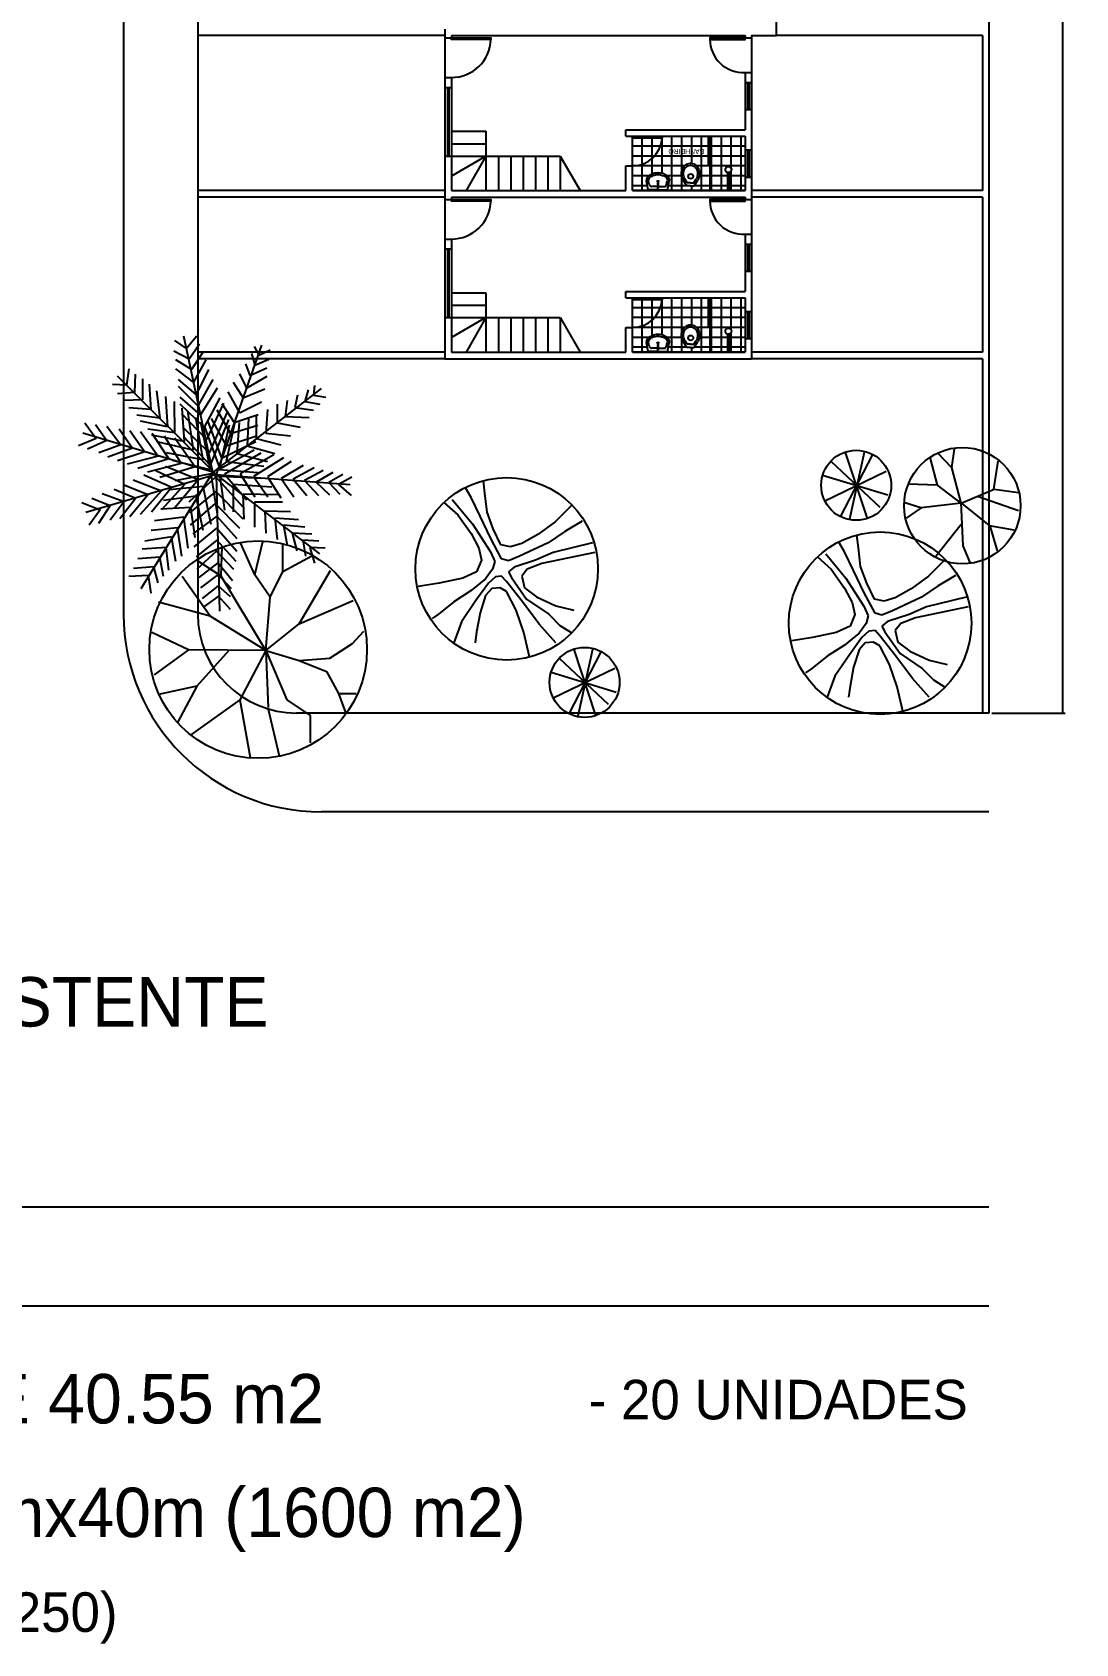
# Model space of a CAD drawing. Extents: x -74 to 202, y -59 to 73.
# Drawn here: x 62.46 to 83.56, y -58.51 to -25.9 of the extents above; entities that cross this region are included whole.
import ezdxf
from ezdxf.enums import TextEntityAlignment as Align

# ---------------------------------------------------------------- set-up
doc = ezdxf.new("R2010")
doc.units = 0
doc.layers.get('0').update_dxf_attribs({"linetype": 'CONTINUOUS'})
doc.layers.get('DEFPOINTS').update_dxf_attribs({"linetype": 'CONTINUOUS'})
for name, color, linetype in [('DIM', 244, 'CONTINUOUS'), ('EQUIPAMENTOS', 1, 'CONTINUOUS'), ('PAREDE', 7, 'CONTINUOUS'), ('PISO', 30, 'CONTINUOUS'), ('PORTA', 1, 'CONTINUOUS'), ('TEXTO', 1, 'CONTINUOUS'), ('VEGETAÇÃO', 72, 'CONTINUOUS'), ('VISTAL', 30, 'CONTINUOUS'), ('VISTAP', 244, 'CONTINUOUS')]:
    doc.layers.add(name, color=color, linetype=linetype)
doc.dimstyles.get("Standard").update_dxf_attribs({"dimscale": 0, "dimtxt": 0.1, "dimasz": 0.12, "dimexe": 0.05, "dimexo": 0.0625, "dimgap": 0.09, "dimtad": 0, "dimzin": 0, "dimtxsty": 'STANDARD', "dimblk1": 'NONE', "dimblk2": 'NONE', "dimsah": 1, "dimcen": 0.09, "dimclrd": 244, "dimclre": 244, "dimclrt": 244, "dimazin": 3, "dimtfac": 1, "dimtdec": 4, "dimtofl": 0, "dimtmove": 0, "dimatfit": 3, "dimtolj": 1, "dimtzin": 0})

# ---------------------------------------------------------------- blocks, each defined once
blk = doc.blocks.new('*D58')
at = {"color": 244, "linetype": 'BYBLOCK'}
for p, q in [((81.867, 0.321), (83.35, 0.321)), ((83.3, 0.321), (83.3, -18.889)), ((83.3, -39.679), (83.3, -20.469)), ((81.867, -39.679), (83.35, -39.679))]:
    blk.add_line(p, q, dxfattribs=at)
at = {"layer": 'DEFPOINTS', "color": 0, "linetype": 'BYBLOCK'}
for p in [(81.804, 0.321), (81.804, -39.679), (83.3, -39.679)]:
    blk.add_point(p, dxfattribs=at)
at = {"color": 244, "linetype": 'BYBLOCK', "insert": (83.3, -19.679), "char_height": 0.4, "attachment_point": 5, "rotation": 90}
blk.add_mtext('\\A1;40.00', dxfattribs=at)
blk = doc.blocks.new('_NONE')

msp = doc.modelspace()

# ---------------------------------------------------------------- linework, layer by layer
at = {"layer": 'DIM', "color": 244, "linetype": 'CONTINUOUS'}
for p, q in [((76.87418, -29.10889), (74.59418, -29.10889)), ((76.87418, -32.37889), (74.59418, -32.37889))]:
    msp.add_line(p, q, dxfattribs=at)
at = {"layer": 'EQUIPAMENTOS', "color": 244, "linetype": 'CONTINUOUS'}
for p, q in [((74.91173, -29.09418), (74.88363, -28.91553)), ((74.93497, -28.9845), (74.92315, -28.90932)), ((75.28679, -28.98618), (75.30116, -28.91158)), ((75.30673, -29.09418), (75.34044, -28.91914)), ((75.10923, -29.09418), (74.91173, -29.09418)), ((75.10397, -29.02673), (74.98436, -29.02673)), ((75.10923, -29.09418), (75.30673, -29.09418)), ((75.12491, -29.02673), (75.2377, -29.02673)), ((74.91173, -32.36418), (74.88363, -32.18553)), ((74.93497, -32.2545), (74.92315, -32.17932)), ((75.28679, -32.25618), (75.30116, -32.18158)), ((75.30673, -32.36418), (75.34044, -32.18914)), ((75.10923, -32.36418), (74.91173, -32.36418)), ((75.10397, -32.29673), (74.98436, -32.29673)), ((75.10923, -32.36418), (75.30673, -32.36418)), ((75.12491, -32.29673), (75.2377, -32.29673))]:
    msp.add_line(p, q, dxfattribs=at)
at = {"layer": 'EQUIPAMENTOS', "color": 244, "linetype": 'CONTINUOUS', "ltscale": 0.3}
for p, q in [((75.69562, -29.01409), (75.62293, -28.89374)), ((75.70275, -28.94852), (75.65717, -28.87306)), ((75.77162, -29.01409), (75.69562, -29.01409)), ((75.77333, -28.94852), (75.70275, -28.94852)), ((75.77162, -29.01409), (75.84762, -29.01409)), ((75.77333, -28.94852), (75.84049, -28.94852)), ((75.84049, -28.94852), (75.88608, -28.87306)), ((75.84762, -29.01409), (75.92032, -28.89374)), ((75.69562, -32.28409), (75.62293, -32.16374)), ((75.70275, -32.21852), (75.65717, -32.14306)), ((75.77333, -32.21852), (75.70275, -32.21852)), ((75.77333, -32.21852), (75.84049, -32.21852)), ((75.84049, -32.21852), (75.88608, -32.14306)), ((75.84762, -32.28409), (75.92032, -32.16374)), ((75.77162, -32.28409), (75.69562, -32.28409)), ((75.77162, -32.28409), (75.84762, -32.28409))]:
    msp.add_line(p, q, dxfattribs=at)
at = {"layer": 'EQUIPAMENTOS', "color": 244, "linetype": 'CONTINUOUS'}
for centre, start, end in [((74.98436, -28.97673), 188.938415, 270), ((75.2377, -28.97673), 270, 349.099726), ((74.98436, -32.24673), 188.938415, 270), ((75.2377, -32.24673), 270, 349.099726)]:
    msp.add_arc(centre, 0.05, start, end, dxfattribs=at)
at = {"layer": 'EQUIPAMENTOS', "color": 244, "linetype": 'CONTINUOUS', "ltscale": 0.3, "extrusion": (0, 0, -1)}
for centre in [(75.77162, -28.76909), (75.77162, -32.03909)]:
    msp.add_ellipse(centre, major_axis=(0, 0.215), ratio=0.84883721, start_param=-2.18928075, end_param=2.18928075, dxfattribs=at)
at = {"layer": 'EQUIPAMENTOS', "color": 244, "linetype": 'CONTINUOUS', "extrusion": (0, 0, -1)}
for centre in [(75.11235, -28.89919), (75.11235, -32.16919)]:
    msp.add_ellipse(centre, major_axis=(0.23, 0), ratio=0.67391304, start_param=3.03599201, end_param=6.41224252, dxfattribs=at)
at = {"layer": 'PAREDE', "color": 244, "linetype": 'CONTINUOUS'}
for p, q in [((77.50418, -25.56389), (77.50418, -25.96889)), ((70.80418, -25.96889), (70.80418, -26.01889)), ((70.80418, -26.01889), (70.93418, -26.01889)), ((70.93418, -25.96889), (76.87418, -25.96889)), ((70.93418, -25.96889), (76.87418, -25.96889)), ((70.93418, -25.96889), (70.93418, -26.01889)), ((71.30418, -25.96889), (76.87418, -25.96889)), ((76.87418, -25.96889), (76.87418, -26.01889)), ((76.87418, -26.01889), (77.00418, -26.01889)), ((77.00418, -25.96889), (77.00418, -26.01889)), ((77.00418, -25.96889), (77.50418, -25.96889)), ((76.87418, -26.71889), (76.87418, -26.91889)), ((76.87418, -26.71889), (77.00418, -26.71889)), ((77.00418, -26.71889), (77.00418, -26.91889)), ((70.80418, -26.81889), (70.80418, -27.01889)), ((70.80418, -26.81889), (70.93418, -26.81889)), ((70.80418, -27.01889), (70.93418, -27.01889)), ((70.93418, -26.81889), (70.93418, -27.01889)), ((76.87418, -26.91889), (77.00418, -26.91889)), ((76.87418, -27.46889), (77.00418, -27.46889)), ((77.00418, -27.46889), (77.00418, -28.28389)), ((74.46418, -27.87889), (76.87418, -27.87889)), ((74.46418, -28.00889), (74.46418, -27.87889)), ((74.46418, -28.00889), (76.87418, -28.00889)), ((76.87418, -28.00889), (76.87418, -28.28389)), ((76.87418, -28.28389), (77.00418, -28.28389)), ((70.80418, -28.40889), (70.80418, -29.23889)), ((70.93418, -28.40889), (70.93418, -29.10889)), ((74.46418, -29.10889), (74.46418, -28.60889)), ((74.46418, -28.60889), (74.59418, -28.60889)), ((74.59418, -29.10889), (74.59418, -28.60889)), ((76.87418, -28.83389), (76.87418, -29.10889)), ((76.87418, -28.83389), (77.00418, -28.83389)), ((77.00418, -28.83389), (77.00418, -29.23889)), ((70.80418, -29.10889), (70.80418, -29.28889)), ((70.80418, -29.28889), (70.93418, -29.28889)), ((70.93418, -29.10889), (74.46418, -29.10889)), ((70.93418, -29.23889), (76.87418, -29.23889)), ((70.93418, -29.23889), (76.87418, -29.23889)), ((70.93418, -29.23889), (70.93418, -29.28889)), ((74.59418, -29.10889), (76.87418, -29.10889)), ((76.87418, -29.23889), (76.87418, -29.28889)), ((76.87418, -29.28889), (77.00418, -29.28889)), ((77.00418, -29.10889), (77.00418, -29.28889)), ((76.87418, -29.98889), (76.87418, -30.18889)), ((76.87418, -29.98889), (77.00418, -29.98889)), ((77.00418, -29.98889), (77.00418, -30.18889)), ((70.80418, -30.08889), (70.80418, -30.28889)), ((70.80418, -30.08889), (70.93418, -30.08889)), ((70.80418, -30.28889), (70.93418, -30.28889)), ((70.93418, -30.08889), (70.93418, -30.28889)), ((76.87418, -30.18889), (77.00418, -30.18889)), ((76.87418, -30.73889), (77.00418, -30.73889)), ((77.00418, -30.73889), (77.00418, -31.55389)), ((74.46418, -31.14889), (76.87418, -31.14889)), ((74.46418, -31.27889), (74.46418, -31.14889)), ((74.46418, -31.27889), (76.87418, -31.27889)), ((76.87418, -31.27889), (76.87418, -31.55389)), ((76.87418, -31.55389), (77.00418, -31.55389)), ((70.80418, -31.67889), (70.80418, -32.50889)), ((70.93418, -31.67889), (70.93418, -32.37889)), ((74.46418, -32.37889), (74.46418, -31.87889)), ((74.46418, -31.87889), (74.59418, -31.87889)), ((74.59418, -32.37889), (74.59418, -31.87889)), ((76.87418, -32.10389), (76.87418, -32.37889)), ((76.87418, -32.10389), (77.00418, -32.10389)), ((77.00418, -32.10389), (77.00418, -32.50889)), ((70.80418, -32.50889), (77.00418, -32.50889)), ((70.93418, -32.37889), (74.46418, -32.37889)), ((74.59418, -32.37889), (76.87418, -32.37889))]:
    msp.add_line(p, q, dxfattribs=at)
at = {"layer": 'PISO', "color": 30, "linetype": 'CONTINUOUS'}
for p, q in [((74.59418, -28.60889), (74.59418, -28.00889)), ((74.79418, -28.01596), (74.79418, -28.00889)), ((74.99418, -28.01596), (74.99418, -28.00889)), ((75.19418, -28.75434), (75.19418, -28.00889)), ((75.39418, -29.10889), (75.39418, -28.00889)), ((75.59418, -29.10889), (75.59418, -28.00889)), ((75.79418, -28.55573), (75.79418, -28.00889)), ((75.99418, -29.10889), (75.99418, -28.00889)), ((76.19418, -29.10889), (76.19418, -28.00889)), ((76.39418, -29.10889), (76.39418, -28.00889)), ((76.59418, -28.65858), (76.59418, -28.00889)), ((76.79418, -29.10889), (76.79418, -28.00889)), ((76.12928, -28.20889), (74.59418, -28.20889)), ((74.79418, -29.10889), (74.79418, -28.04596)), ((74.99418, -28.76622), (74.99418, -28.04596)), ((76.87418, -28.20889), (76.15428, -28.20889)), ((76.12928, -28.40889), (74.59418, -28.40889)), ((75.6499, -28.60889), (74.59418, -28.60889)), ((76.16005, -28.60889), (75.89334, -28.60889)), ((76.87418, -28.40889), (76.15428, -28.40889)), ((76.87418, -28.60889), (76.18505, -28.60889)), ((74.92542, -28.80889), (74.59418, -28.80889)), ((74.89832, -29.00889), (74.59418, -29.00889)), ((75.59228, -28.80889), (75.29929, -28.80889)), ((75.69249, -29.00889), (75.32316, -29.00889)), ((75.79418, -29.10889), (75.79418, -29.01409)), ((76.16005, -29.00889), (75.85076, -29.00889)), ((76.16005, -28.80889), (75.95097, -28.80889)), ((76.52233, -28.80889), (76.18505, -28.80889)), ((76.52233, -29.00889), (76.18505, -29.00889)), ((76.87418, -28.80889), (76.55233, -28.80889)), ((76.87418, -29.00889), (76.55233, -29.00889)), ((76.59418, -29.10889), (76.59418, -28.70672)), ((74.59418, -31.87889), (74.59418, -31.27889)), ((74.79418, -31.28596), (74.79418, -31.27889)), ((74.99418, -31.28596), (74.99418, -31.27889)), ((75.19418, -32.02434), (75.19418, -31.27889)), ((75.39418, -32.37889), (75.39418, -31.27889)), ((75.59418, -32.37889), (75.59418, -31.27889)), ((75.79418, -31.82573), (75.79418, -31.27889)), ((75.99418, -32.37889), (75.99418, -31.27889)), ((76.19418, -32.37889), (76.19418, -31.27889)), ((76.39418, -32.37889), (76.39418, -31.27889)), ((76.59418, -31.92858), (76.59418, -31.27889)), ((76.79418, -32.37889), (76.79418, -31.27889)), ((76.12928, -31.47889), (74.59418, -31.47889)), ((74.79418, -32.37889), (74.79418, -31.31596)), ((74.99418, -32.03622), (74.99418, -31.31596)), ((76.87418, -31.47889), (76.15428, -31.47889)), ((76.12928, -31.67889), (74.59418, -31.67889)), ((75.6499, -31.87889), (74.59418, -31.87889)), ((76.16005, -31.87889), (75.89334, -31.87889)), ((76.87418, -31.67889), (76.15428, -31.67889)), ((76.87418, -31.87889), (76.18505, -31.87889)), ((74.92542, -32.07889), (74.59418, -32.07889)), ((74.89832, -32.27889), (74.59418, -32.27889)), ((75.59228, -32.07889), (75.29929, -32.07889)), ((75.69249, -32.27889), (75.32316, -32.27889)), ((76.16005, -32.27889), (75.85076, -32.27889)), ((76.16005, -32.07889), (75.95097, -32.07889)), ((76.52233, -32.07889), (76.18505, -32.07889)), ((76.52233, -32.27889), (76.18505, -32.27889)), ((76.87418, -32.07889), (76.55233, -32.07889)), ((76.87418, -32.27889), (76.55233, -32.27889)), ((76.59418, -32.37889), (76.59418, -31.97672)), ((75.79418, -32.37889), (75.79418, -32.28409))]:
    msp.add_line(p, q, dxfattribs=at)
at = {"layer": 'PISO', "color": 244, "linetype": 'CONTINUOUS'}
for p, q in [((73.13418, -28.40889), (73.53832, -29.10889)), ((73.13418, -31.67889), (73.53832, -32.37889))]:
    msp.add_line(p, q, dxfattribs=at)
at = {"layer": 'PORTA', "color": 244, "linetype": 'CONTINUOUS'}
for p, q in [((76.52233, -29.108), (76.52233, -28.74028)), ((76.55233, -29.108), (76.55233, -28.74028)), ((76.52233, -32.378), (76.52233, -32.01028)), ((76.55233, -32.378), (76.55233, -32.01028))]:
    msp.add_line(p, q, dxfattribs=at)
at = {"layer": 'PORTA', "color": 30, "linetype": 'CONTINUOUS'}
for points in [[(76.15428, -28.5937), (76.15428, -28.0217), (76.12928, -28.0217), (76.12928, -28.5937)], [(76.18505, -29.10073), (76.18505, -28.52873), (76.16005, -28.52873), (76.16005, -29.10073)], [(76.15428, -31.8637), (76.15428, -31.2917), (76.12928, -31.2917), (76.12928, -31.8637)], [(76.18505, -32.37073), (76.18505, -31.79873), (76.16005, -31.79873), (76.16005, -32.37073)]]:
    msp.add_lwpolyline(points, close=True, dxfattribs=at)
at = {"layer": 'PORTA', "color": 244, "linetype": 'CONTINUOUS'}
for points in [[(75.12491, -29.06006), (75.12491, -28.95679), (75.10397, -28.95679), (75.10397, -29.06006)], [(75.12491, -32.33006), (75.12491, -32.22679), (75.10397, -32.22679), (75.10397, -32.33006)]]:
    msp.add_lwpolyline(points, close=True, dxfattribs=at)
for centre, radius in [((76.53713, -28.68265), 0.06192), ((75.11444, -28.9228), 0.01491), ((75.77499, -28.81889), 0.05), ((76.53713, -31.95265), 0.06192), ((75.11444, -32.1928), 0.01491), ((75.77499, -32.08889), 0.05)]:
    msp.add_circle(centre, radius, dxfattribs=at)
for centre, radius, start, end in [((70.93418, -26.01831), 0.80058, 270, 357.810619), ((76.83531, -26.04889), 0.67113, 180, 273.320565), ((74.59418, -28.00719), 0.60171, 270, 356.304874), ((70.93418, -29.28831), 0.80058, 270, 357.810619), ((76.83531, -29.31889), 0.67113, 180, 273.320565), ((74.59418, -31.27719), 0.60171, 270, 356.304874)]:
    msp.add_arc(centre, radius, start, end, dxfattribs=at)
for points, knots in [([(75.65717, -28.87306), (75.64793, -28.85776), (75.64006, -28.8394), (75.63012, -28.79866), (75.62809, -28.77627), (75.63119, -28.73209), (75.63631, -28.71038), (75.65187, -28.67213), (75.66224, -28.65557), (75.68489, -28.62915), (75.70022, -28.61612), (75.73431, -28.59873), (75.75292, -28.59409), (75.79033, -28.59409), (75.80894, -28.59873), (75.84302, -28.61612), (75.85835, -28.62915), (75.881, -28.65557), (75.89138, -28.67213), (75.90693, -28.71038), (75.91205, -28.73209), (75.91515, -28.77627), (75.91313, -28.79866), (75.90318, -28.8394), (75.89532, -28.85776), (75.88608, -28.87306)], [-2.18928075, -2.18928075, -2.18928075, -2.18928075, -1.82440063, -1.82440063, -1.4595205, -1.4595205, -1.09464038, -1.09464038, -0.72976025, -0.72976025, -0.36488013, -0.36488013, 0, 0, 0.36488013, 0.36488013, 0.72976025, 0.72976025, 1.09464038, 1.09464038, 1.4595205, 1.4595205, 1.82440063, 1.82440063, 2.18928075, 2.18928075, 2.18928075, 2.18928075]), ([(74.92315, -28.90932), (74.92168, -28.89997), (74.92215, -28.8904), (74.92812, -28.87016), (74.93373, -28.85951), (74.95117, -28.83852), (74.96311, -28.82826), (74.99098, -28.81081), (75.00698, -28.80373), (75.04774, -28.78967), (75.08082, -28.78401), (75.14737, -28.78439), (75.1803, -28.79044), (75.22066, -28.80497), (75.23631, -28.81216), (75.26365, -28.82987), (75.27539, -28.84033), (75.29221, -28.86151), (75.29748, -28.87219), (75.30281, -28.89252), (75.30298, -28.90213), (75.30116, -28.91158)], [3.03599201, 3.03599201, 3.03599201, 3.03599201, 3.31734622, 3.31734622, 3.59870043, 3.59870043, 3.88005464, 3.88005464, 4.16140885, 4.16140885, 4.72411727, 4.72411727, 5.28682568, 5.28682568, 5.56817989, 5.56817989, 5.8495341, 5.8495341, 6.13088831, 6.13088831, 6.41224252, 6.41224252, 6.41224252, 6.41224252]), ([(75.65717, -32.14306), (75.64793, -32.12776), (75.64006, -32.1094), (75.63012, -32.06866), (75.62809, -32.04627), (75.63119, -32.00209), (75.63631, -31.98038), (75.65187, -31.94213), (75.66224, -31.92557), (75.68489, -31.89915), (75.70022, -31.88612), (75.73431, -31.86873), (75.75292, -31.86409), (75.79033, -31.86409), (75.80894, -31.86873), (75.84302, -31.88612), (75.85835, -31.89915), (75.881, -31.92557), (75.89138, -31.94213), (75.90693, -31.98038), (75.91205, -32.00209), (75.91515, -32.04627), (75.91313, -32.06866), (75.90318, -32.1094), (75.89532, -32.12776), (75.88608, -32.14306)], [-2.18928075, -2.18928075, -2.18928075, -2.18928075, -1.82440063, -1.82440063, -1.4595205, -1.4595205, -1.09464038, -1.09464038, -0.72976025, -0.72976025, -0.36488013, -0.36488013, 0, 0, 0.36488013, 0.36488013, 0.72976025, 0.72976025, 1.09464038, 1.09464038, 1.4595205, 1.4595205, 1.82440063, 1.82440063, 2.18928075, 2.18928075, 2.18928075, 2.18928075]), ([(74.92315, -32.17932), (74.92168, -32.16997), (74.92215, -32.1604), (74.92812, -32.14016), (74.93373, -32.12951), (74.95117, -32.10852), (74.96311, -32.09826), (74.99098, -32.08081), (75.00698, -32.07373), (75.04774, -32.05967), (75.08082, -32.05401), (75.14737, -32.05439), (75.1803, -32.06044), (75.22066, -32.07497), (75.23631, -32.08216), (75.26365, -32.09987), (75.27539, -32.11033), (75.29221, -32.13151), (75.29748, -32.14219), (75.30281, -32.16252), (75.30298, -32.17213), (75.30116, -32.18158)], [3.03599201, 3.03599201, 3.03599201, 3.03599201, 3.31734622, 3.31734622, 3.59870043, 3.59870043, 3.88005464, 3.88005464, 4.16140885, 4.16140885, 4.72411727, 4.72411727, 5.28682568, 5.28682568, 5.56817989, 5.56817989, 5.8495341, 5.8495341, 6.13088831, 6.13088831, 6.41224252, 6.41224252, 6.41224252, 6.41224252])]:
    msp.add_open_spline(points, degree=3, knots=knots, dxfattribs=at)
at = {"layer": 'VEGETAÇÃO', "color": 72, "linetype": 'CONTINUOUS'}
for p, q in [((65.57402, -32.30172), (65.34182, -32.14074)), ((66.10978, -34.8048), (65.52065, -32.05185)), ((65.78837, -32.05131), (65.57402, -32.30172)), ((65.84195, -32.21229), (65.62761, -32.51635)), ((66.1661, -34.90358), (67.10115, -32.23305)), ((66.94632, -32.26115), (67.03849, -32.43588)), ((65.62761, -32.51635), (65.32395, -32.35538)), ((65.68119, -32.73098), (65.35968, -32.53424)), ((65.9134, -32.37326), (65.68119, -32.73098)), ((65.96699, -32.53424), (65.71692, -32.98139)), ((66.89016, -32.40425), (66.95688, -32.63817)), ((66.95688, -32.63817), (67.24077, -32.51779)), ((67.03849, -32.43588), (67.2677, -32.32968)), ((66.17762, -34.8492), (64.18418, -32.86125)), ((64.40841, -32.71499), (64.36503, -33.04173)), ((64.54102, -32.82081), (64.52686, -33.19256)), ((64.68862, -32.9169), (64.6887, -33.34338)), ((65.71692, -32.98139), (65.35968, -32.7131)), ((65.7705, -33.23179), (65.41326, -32.92773)), ((66.02057, -32.73098), (65.7705, -33.23179)), ((66.10988, -32.92773), (65.80623, -33.46431)), ((66.64753, -32.81773), (66.79292, -33.1072)), ((66.76885, -32.61099), (66.86029, -32.85018)), ((66.79292, -33.1072), (67.20713, -32.85953)), ((66.86029, -32.85018), (67.2041, -32.69089)), ((64.36503, -33.04173), (64.08261, -33.0332)), ((64.52686, -33.19256), (64.18453, -33.22293)), ((64.82123, -33.02272), (64.85504, -33.53393)), ((64.97333, -33.15854), (65.03637, -33.71475)), ((65.80623, -33.46431), (65.41326, -33.07082)), ((66.19919, -33.10659), (65.85981, -33.64317)), ((66.0705, -34.84412), (68.30917, -33.1137)), ((66.41538, -33.18176), (66.64844, -33.60623)), ((66.52171, -32.98475), (66.72628, -33.29976)), ((66.72628, -33.29976), (67.16448, -33.12182)), ((67.82464, -33.24968), (67.77105, -33.50008)), ((68.03898, -33.14236), (67.96753, -33.37488)), ((68.16401, -33.05293), (68.14615, -33.24968)), ((68.14615, -33.24968), (68.39622, -33.28545)), ((64.6887, -33.34338), (64.3119, -33.35348)), ((64.85504, -33.53393), (64.40932, -33.50349)), ((65.15539, -33.2749), (65.19296, -33.8903)), ((65.3277, -33.37627), (65.33532, -34.01112)), ((65.85981, -33.64317), (65.44899, -33.28545)), ((65.93126, -33.89358), (65.44899, -33.42854)), ((65.4798, -33.51209), (65.53162, -34.18221)), ((65.59627, -33.56415), (65.71294, -34.36304)), ((66.25278, -33.30334), (65.93126, -33.89358)), ((66.3221, -33.41043), (65.98485, -34.14398)), ((66.1885, -33.54345), (66.47023, -34.02054)), ((66.28882, -33.41323), (66.5421, -33.80325)), ((66.64844, -33.60623), (67.09711, -33.37884)), ((67.21733, -33.53586), (67.1816, -34.01878)), ((67.41381, -33.42854), (67.41381, -33.80415)), ((67.61029, -33.35699), (67.57457, -33.67894)), ((67.77105, -33.50008), (68.14615, -33.55374)), ((67.96753, -33.37488), (68.27119, -33.42854)), ((63.51989, -33.80415), (63.7521, -34.1261)), ((63.73424, -33.83992), (63.96644, -34.16187)), ((63.96644, -33.87569), (64.25223, -34.2513)), ((65.03637, -33.71475), (64.57115, -33.65431)), ((65.19296, -33.8903), (64.64909, -33.77431)), ((65.98485, -34.14398), (65.48471, -33.62529)), ((66.03843, -34.41227), (65.50257, -33.89358)), ((65.75926, -33.69079), (65.90401, -34.55886)), ((65.86154, -33.7861), (66.05537, -34.75914)), ((65.93576, -33.86931), (66.25388, -34.73686)), ((66.0096, -33.78093), (66.28605, -34.52403)), ((66.38983, -33.60541), (66.03843, -34.41227)), ((66.42369, -33.74105), (66.0563, -34.66268)), ((66.07847, -33.71599), (66.37814, -34.27228)), ((66.44062, -33.85126), (66.23492, -34.75211)), ((66.55068, -33.81735), (66.37781, -34.59113)), ((66.47023, -34.02054), (67.02229, -33.85396)), ((66.5421, -33.80325), (67.02974, -33.63586)), ((66.64381, -33.8004), (66.59216, -34.43016)), ((66.83006, -33.71562), (66.8065, -34.26918)), ((66.98512, -33.66106), (66.98512, -34.1261)), ((67.41381, -33.80415), (67.87822, -33.89358)), ((67.57457, -33.67894), (68.05684, -33.69683)), ((63.7521, -34.1261), (63.39486, -34.26918)), ((66.10978, -34.8048), (63.47836, -34.01824)), ((63.96644, -34.16187), (63.57348, -34.34073)), ((64.21651, -33.92935), (64.48444, -34.32284)), ((64.43085, -33.96512), (64.73451, -34.39439)), ((64.6452, -33.98301), (65.00244, -34.48382)), ((65.33532, -34.01112), (64.79594, -33.93486)), ((65.53162, -34.18221), (64.87388, -34.05487)), ((64.8774, -34.01878), (65.21678, -34.53748)), ((65.71294, -34.36304), (65.01099, -34.20041)), ((65.12747, -34.07244), (65.46685, -34.62691)), ((65.34182, -34.10821), (65.75264, -34.69845)), ((66.0563, -34.66268), (65.52044, -34.09032)), ((66.28605, -34.52403), (66.97757, -34.18336)), ((66.37814, -34.27228), (66.99012, -34.06679)), ((66.98512, -34.1261), (67.48526, -34.2513)), ((67.1816, -34.01878), (67.68174, -34.07244)), ((64.25223, -34.2513), (63.80568, -34.41227)), ((64.48444, -34.32284), (63.9843, -34.5017)), ((64.73451, -34.39439), (64.18079, -34.57325)), ((65.00244, -34.48382), (64.37727, -34.64479)), ((65.21678, -34.53748), (64.59161, -34.73422)), ((65.90401, -34.55886), (65.17209, -34.41569)), ((66.25388, -34.73686), (66.94742, -34.35456)), ((67.08058, -34.41971), (66.34679, -34.84713)), ((66.59216, -34.43016), (67.21733, -34.59113)), ((67.34333, -34.45124), (66.65917, -34.83621)), ((66.8065, -34.26918), (67.36022, -34.43016)), ((67.53756, -34.51717), (66.93111, -34.89421)), ((79.45118, -34.45058), (78.80002, -35.70808)), ((79.34266, -35.7236), (78.90855, -34.404)), ((79.28064, -34.404), (78.98607, -35.75465)), ((80.76273, -35.06732), (80.62518, -34.52625)), ((81.04764, -34.71317), (80.78238, -34.42787)), ((81.05746, -34.71317), (81.10658, -34.33933)), ((66.17762, -34.8492), (63.54234, -35.62271)), ((66.10978, -34.8048), (64.6566, -37.16446)), ((64.71597, -34.86119), (65.2831, -35.11137)), ((65.46685, -34.62691), (64.78809, -34.80577)), ((64.95492, -34.76999), (65.54153, -35.05017)), ((65.75264, -34.69845), (65.03816, -34.91308)), ((65.15417, -34.68326), (65.82018, -34.95452)), ((66.05537, -34.75914), (65.29423, -34.57097)), ((66.07416, -34.84154), (65.34003, -34.97877)), ((66.20357, -35.65697), (66.07416, -34.84154)), ((66.10978, -34.8048), (68.26989, -36.45656)), ((66.17762, -34.8492), (68.88887, -35.05801)), ((66.17762, -34.8492), (66.24406, -37.61964)), ((66.23492, -34.75211), (67.02478, -34.80922)), ((66.34679, -34.84713), (66.79495, -35.36333)), ((66.37781, -34.59113), (67.14331, -34.68206)), ((66.65917, -34.83621), (66.96115, -35.30123)), ((67.6929, -34.59143), (67.21353, -34.90274)), ((67.93488, -34.66889), (67.4907, -34.93601)), ((68.15737, -34.71633), (67.73342, -34.949)), ((68.34017, -34.76824), (67.96115, -34.97172)), ((68.53794, -34.81042), (68.19863, -35.00944)), ((68.73571, -34.85259), (68.45633, -35.01271)), ((79.76126, -35.27339), (78.44343, -34.86974)), ((79.73025, -34.79212), (78.47444, -35.39758)), ((79.60622, -35.52178), (78.61398, -34.5903)), ((81.24413, -35.43132), (81.05746, -34.71317)), ((81.90236, -35.14602), (81.99079, -34.58528)), ((64.11299, -35.14614), (64.55201, -35.33022)), ((64.31224, -35.0594), (64.8007, -35.25403)), ((64.50174, -34.95766), (65.07411, -35.18311)), ((65.07411, -35.18311), (64.63747, -35.6586)), ((65.2831, -35.11137), (64.86594, -35.61686)), ((65.54153, -35.05017), (65.06969, -35.56985)), ((65.9134, -35.09194), (65.23464, -35.16349)), ((65.82018, -34.95452), (65.33787, -35.52366)), ((66.16776, -34.89941), (65.62681, -35.41434)), ((66.16932, -35.19698), (65.63903, -35.62666)), ((66.07416, -35.86104), (65.9134, -35.09194)), ((66.72041, -35.51281), (66.16776, -34.89941)), ((66.72302, -35.75444), (66.16932, -35.19698)), ((67.10098, -34.93638), (66.25278, -34.8952)), ((66.25278, -34.8952), (66.3475, -35.5722)), ((67.30417, -35.10593), (66.52071, -35.05617)), ((66.52071, -35.05617), (66.52071, -35.61064)), ((66.93111, -34.89421), (67.21885, -35.30449)), ((67.21353, -34.90274), (67.48629, -35.32276)), ((67.4907, -34.93601), (67.74922, -35.30129)), ((67.73342, -34.949), (68.01215, -35.27983)), ((67.96115, -34.97172), (68.24513, -35.27782)), ((68.19863, -35.00944), (68.46836, -35.26081)), ((68.45633, -35.01271), (68.67661, -35.25353)), ((68.91851, -34.9045), (68.6541, -35.05488)), ((68.6541, -35.05488), (68.90435, -35.27625)), ((71.33235, -35.3177), (71.21996, -35.12076)), ((71.61332, -35.2333), (71.58522, -34.98009)), ((80.76273, -35.06732), (80.16343, -35.04765)), ((81.25395, -35.44116), (80.76273, -35.06732)), ((81.24413, -35.43132), (81.91219, -35.14602)), ((81.91219, -35.14602), (82.40341, -35.21489)), ((63.46057, -35.42054), (63.83066, -35.56408)), ((63.65982, -35.3338), (64.02991, -35.47734)), ((64.02991, -35.47734), (63.79775, -35.84137)), ((63.87404, -35.23733), (64.3183, -35.39669)), ((64.3183, -35.39669), (64.03146, -35.7749)), ((64.55201, -35.33022), (64.22997, -35.75262)), ((64.8007, -35.25403), (64.43372, -35.70561)), ((65.66333, -35.52121), (65.05602, -35.55698)), ((65.7705, -35.28869), (65.10961, -35.37812)), ((66.15663, -35.43981), (65.65107, -35.87476)), ((65.75264, -36.12934), (65.66333, -35.52121)), ((65.9134, -35.98625), (65.7705, -35.28869)), ((66.65639, -35.947), (66.15663, -35.43981)), ((67.43116, -35.26701), (66.71719, -35.25292)), ((66.71719, -35.25292), (66.73505, -35.75373)), ((66.9494, -35.41389), (66.9494, -35.9147)), ((67.52098, -35.41389), (66.9494, -35.41389)), ((70.78446, -35.41618), (71.06543, -35.66939)), ((70.95304, -35.35991), (71.36044, -35.85226)), ((71.51498, -35.69752), (71.33235, -35.3177)), ((71.65546, -35.61312), (71.61332, -35.2333)), ((73.35532, -35.48651), (73.03221, -35.81006)), ((80.42869, -35.52969), (80.08484, -35.42148)), ((80.43852, -35.52969), (80.13396, -35.73629)), ((81.24413, -35.43132), (80.43852, -35.52969)), ((81.24117, -35.41857), (81.27685, -36.29393)), ((81.25901, -35.43643), (81.81206, -35.88304)), ((81.57816, -35.29359), (82.40341, -35.57888)), ((63.83066, -35.56408), (63.60898, -35.87865)), ((65.52044, -35.71796), (64.93099, -35.7895)), ((65.60975, -36.34397), (65.52044, -35.71796)), ((66.19339, -35.69319), (65.70354, -36.05395)), ((66.5995, -36.15456), (66.19339, -35.69319)), ((67.16374, -35.59275), (67.1816, -36.0399)), ((67.68174, -35.61064), (67.16374, -35.59275)), ((67.8425, -35.77161), (67.36022, -35.73584)), ((67.36022, -35.73584), (67.41381, -36.16511)), ((71.06543, -35.66939), (71.33235, -36.04921)), ((71.36044, -35.85226), (71.7257, -36.41496)), ((71.7257, -36.13361), (71.51498, -35.69752)), ((71.7819, -35.95074), (71.65546, -35.61312)), ((73.03221, -35.81006), (72.681, -36.06327)), ((73.5801, -35.79599), (73.22888, -36.007)), ((81.24413, -35.86418), (80.73325, -36.51346)), ((65.27037, -36.11145), (64.73451, -36.20088)), ((65.3954, -35.93259), (64.85954, -35.98625)), ((65.35968, -36.61226), (65.27037, -36.11145)), ((65.48471, -36.50494), (65.3954, -35.93259)), ((66.1807, -35.93602), (65.72532, -36.31706)), ((66.19274, -36.18412), (65.77255, -36.52098)), ((66.59655, -36.41239), (66.1807, -35.93602)), ((66.57937, -36.6155), (66.19274, -36.18412)), ((67.96753, -35.9147), (67.53884, -35.87893)), ((67.53884, -35.87893), (67.61029, -36.29031)), ((67.71746, -36.0399), (67.80677, -36.39763)), ((68.11043, -36.05779), (67.71746, -36.0399)), ((67.93181, -36.18299), (67.98539, -36.50494)), ((68.25332, -36.20088), (67.93181, -36.18299)), ((71.33235, -36.04921), (71.48688, -36.34462)), ((71.95048, -36.55563), (71.7257, -36.13361)), ((71.93643, -36.27428), (71.7819, -35.95074)), ((72.681, -36.06327), (72.35788, -36.24615)), ((73.22888, -36.007), (72.89172, -36.23208)), ((79.16582, -36.33316), (79.13772, -36.07995)), ((81.81206, -35.88304), (82.3116, -35.97237)), ((81.82377, -35.89369), (81.97114, -36.39541)), ((65.1632, -36.32608), (64.68092, -36.36185)), ((65.21678, -36.79112), (65.1632, -36.32608)), ((66.18529, -36.40223), (65.78459, -36.76908)), ((66.53295, -36.7736), (66.18529, -36.40223)), ((66.27957, -36.91099), (66.29536, -36.31005)), ((66.95867, -36.87937), (66.6744, -36.24679)), ((66.95867, -36.87937), (67.11866, -36.20504)), ((67.52723, -36.81611), (67.52723, -36.27842)), ((67.52723, -36.81611), (68.11157, -36.49982)), ((68.0747, -36.32608), (68.16401, -36.64803)), ((68.37836, -36.34397), (68.0747, -36.32608)), ((71.48688, -36.34462), (71.54307, -36.58377)), ((71.7257, -36.41496), (71.80999, -36.6119)), ((72.13311, -36.31649), (71.93643, -36.27428)), ((72.30169, -36.51343), (72.09096, -36.59783)), ((72.35788, -36.24615), (72.13311, -36.31649)), ((72.89172, -36.23208), (72.30169, -36.51343)), ((72.99006, -36.42902), (72.63885, -36.58377)), ((73.83297, -36.42902), (72.76529, -36.6541)), ((73.79082, -36.23208), (72.99006, -36.42902)), ((78.33696, -36.51604), (78.61793, -36.76925)), ((78.50554, -36.45977), (78.91295, -36.95213)), ((78.88485, -36.41757), (78.77246, -36.22063)), ((79.06748, -36.79739), (78.88485, -36.41757)), ((79.20796, -36.71298), (79.16582, -36.33316)), ((81.27685, -36.29393), (81.41957, -36.63335)), ((64.91313, -36.71958), (64.5023, -36.75535)), ((65.03816, -36.52283), (64.59161, -36.5586)), ((65.00244, -37.04152), (64.91313, -36.71958)), ((65.10961, -36.91632), (65.03816, -36.52283)), ((66.27957, -36.91099), (65.77419, -36.57889)), ((66.2123, -36.6406), (65.82732, -36.93327)), ((66.51052, -37.00143), (66.2123, -36.6406)), ((67.26707, -37.33231), (67.52723, -36.81611)), ((67.85824, -37.87419), (68.49063, -36.79312)), ((71.44473, -36.82291), (71.16377, -36.94952)), ((71.54307, -36.58377), (71.44473, -36.82291)), ((71.76785, -36.76664), (71.62736, -36.96358)), ((71.80999, -36.6119), (71.76785, -36.76664)), ((72.09096, -36.59783), (71.95048, -36.55563)), ((72.20335, -36.72444), (72.09096, -36.82291)), ((72.09096, -36.82291), (72.14716, -36.93545)), ((72.63885, -36.58377), (72.20335, -36.72444)), ((72.47027, -36.76664), (72.35788, -36.90731)), ((72.76529, -36.6541), (72.47027, -36.76664)), ((78.61793, -36.76925), (78.88485, -37.14907)), ((79.27821, -37.23347), (79.06748, -36.79739)), ((79.3344, -37.0506), (79.20796, -36.71298)), ((80.90782, -36.58638), (80.58471, -36.90993)), ((64.80596, -36.89844), (64.41299, -36.91632)), ((64.85954, -37.25616), (64.80596, -36.89844)), ((66.05847, -37.71753), (65.4876, -36.91619)), ((66.2146, -36.87371), (65.85957, -37.14692)), ((66.21689, -37.10681), (65.89183, -37.36056)), ((66.48883, -37.1648), (66.2146, -36.87371)), ((66.46714, -37.32818), (66.21689, -37.10681)), ((67.17978, -38.41336), (66.27957, -36.91099)), ((67.26707, -37.33231), (66.95867, -36.87937)), ((70.68612, -37.04799), (70.26467, -37.11832)), ((71.16377, -36.94952), (70.68612, -37.04799)), ((71.62736, -36.96358), (71.33235, -37.20273)), ((71.68356, -37.04799), (71.43069, -37.39967)), ((71.7538, -37.16053), (71.62736, -37.3012)), ((71.82404, -36.92138), (71.68356, -37.04799)), ((71.92238, -37.14646), (71.7538, -37.16053)), ((71.95048, -36.90731), (71.82404, -36.92138)), ((72.04882, -37.2168), (71.92238, -37.14646)), ((72.04882, -37.01985), (71.95048, -36.90731)), ((72.37193, -37.42781), (72.04882, -37.01985)), ((72.14716, -36.93545), (72.45622, -37.37154)), ((72.35788, -36.90731), (72.41408, -37.14646)), ((72.41408, -37.14646), (72.6529, -37.32933)), ((78.88485, -37.14907), (79.03938, -37.44448)), ((78.91295, -36.95213), (79.27821, -37.51482)), ((79.48893, -37.37415), (79.3344, -37.0506)), ((80.2335, -37.16314), (79.91038, -37.34601)), ((80.58471, -36.90993), (80.2335, -37.16314)), ((80.78139, -37.10687), (80.44422, -37.33195)), ((81.1326, -36.89586), (80.78139, -37.10687)), ((66.05847, -37.71753), (65.00928, -37.43818)), ((66.22442, -37.31519), (65.9046, -37.54421)), ((66.46419, -37.58601), (66.22442, -37.31519)), ((67.17978, -38.41336), (67.26707, -37.33231)), ((67.85824, -37.87419), (68.94861, -37.40124)), ((70.98114, -37.42781), (70.67207, -37.68102)), ((71.33235, -37.20273), (70.98114, -37.42781)), ((71.43069, -37.39967), (71.13567, -37.83576)), ((71.62736, -37.3012), (71.51498, -37.65288)), ((72.2455, -37.59661), (72.04882, -37.2168)), ((72.70909, -37.87796), (72.37193, -37.42781)), ((72.45622, -37.37154), (72.90577, -37.68102)), ((72.6529, -37.32933), (73.04626, -37.51221)), ((79.03938, -37.44448), (79.09558, -37.68363)), ((79.50298, -37.65549), (79.27821, -37.23347)), ((79.68561, -37.41635), (79.48893, -37.37415)), ((79.91038, -37.34601), (79.68561, -37.41635)), ((80.44422, -37.33195), (79.85419, -37.61329)), ((81.34332, -37.33195), (80.54256, -37.52889)), ((67.17978, -38.41336), (66.05847, -37.71753)), ((70.67207, -37.68102), (70.54564, -37.76542)), ((71.51498, -37.65288), (71.44473, -38.0327)), ((72.40003, -38.04677), (72.2455, -37.59661)), ((72.90577, -37.68102), (73.13055, -37.9061)), ((73.04626, -37.51221), (73.41151, -37.59661)), ((79.09558, -37.68363), (78.99724, -37.92277)), ((79.27821, -37.51482), (79.3625, -37.71176)), ((79.3625, -37.71176), (79.32035, -37.8665)), ((79.64346, -37.6977), (79.50298, -37.65549)), ((79.85419, -37.61329), (79.64346, -37.6977)), ((80.19135, -37.68363), (79.75585, -37.8243)), ((80.31779, -37.75397), (80.02277, -37.8665)), ((80.54256, -37.52889), (80.19135, -37.68363)), ((81.38547, -37.52889), (80.31779, -37.75397)), ((65.61419, -38.40301), (64.87398, -38.04963)), ((67.17978, -38.41336), (67.85824, -37.87419)), ((68.93281, -38.27103), (69.16288, -38.02155)), ((71.13567, -37.83576), (70.98114, -38.25778)), ((71.44473, -38.0327), (71.41664, -38.25778)), ((72.51242, -38.53913), (72.40003, -38.04677)), ((73.04626, -38.25778), (72.70909, -37.87796)), ((73.13055, -37.9061), (73.35532, -38.04677)), ((78.23862, -38.14785), (77.81717, -38.21819)), ((78.71627, -38.04938), (78.23862, -38.14785)), ((78.99724, -37.92277), (78.71627, -38.04938)), ((79.17987, -38.06345), (78.88485, -38.30259)), ((79.23606, -38.14785), (78.98319, -38.49954)), ((79.32035, -37.8665), (79.17987, -38.06345)), ((79.37654, -38.02125), (79.23606, -38.14785)), ((79.50298, -38.00718), (79.37654, -38.02125)), ((79.60132, -38.11972), (79.50298, -38.00718)), ((79.92443, -38.52767), (79.60132, -38.11972)), ((79.75585, -37.8243), (79.64346, -37.92277)), ((79.64346, -37.92277), (79.69966, -38.03531)), ((79.69966, -38.03531), (80.00872, -38.4714)), ((80.02277, -37.8665), (79.91038, -38.00718)), ((79.91038, -38.00718), (79.96658, -38.24632)), ((65.61419, -38.40301), (64.92136, -38.90361)), ((67.17978, -38.41336), (65.61419, -38.40301)), ((66.44026, -38.40859), (65.78481, -39.13218)), ((67.17978, -38.41336), (66.65861, -39.40967)), ((67.17978, -38.41336), (67.22716, -39.56781)), ((67.17978, -38.41336), (67.60619, -39.40967)), ((67.17978, -38.41336), (67.85888, -38.61895)), ((68.47481, -38.5715), (68.93281, -38.27103)), ((73.95845, -38.43758), (73.30729, -39.69509)), ((73.84993, -39.71061), (73.41582, -38.39101)), ((73.78791, -38.39101), (73.49334, -39.74166)), ((78.88485, -38.30259), (78.53364, -38.52767)), ((79.17987, -38.40106), (79.06748, -38.75275)), ((79.3063, -38.26039), (79.17987, -38.40106)), ((79.47488, -38.24632), (79.3063, -38.26039)), ((79.60132, -38.31666), (79.47488, -38.24632)), ((79.798, -38.69648), (79.60132, -38.31666)), ((79.96658, -38.24632), (80.2054, -38.4292)), ((80.00872, -38.4714), (80.45827, -38.78088)), ((80.2054, -38.4292), (80.59876, -38.61207)), ((67.85888, -38.61895), (68.47481, -38.5715)), ((67.85888, -38.61895), (68.41164, -38.84035)), ((74.23752, -38.77913), (72.98171, -39.38459)), ((74.11349, -39.50879), (73.12125, -38.57731)), ((78.22457, -38.78088), (78.09814, -38.86529)), ((78.53364, -38.52767), (78.22457, -38.78088)), ((78.98319, -38.49954), (78.68817, -38.93562)), ((79.06748, -38.75275), (78.99724, -39.13257)), ((79.95253, -39.14663), (79.798, -38.69648)), ((80.2616, -38.97782), (79.92443, -38.52767)), ((80.45827, -38.78088), (80.68305, -39.00596)), ((80.59876, -38.61207), (80.96402, -38.69648)), ((68.41164, -38.84035), (68.64854, -39.28315)), ((74.26853, -39.26039), (72.9507, -38.85675)), ((78.68817, -38.93562), (78.53364, -39.35764)), ((80.59876, -39.35764), (80.2616, -38.97782)), ((80.68305, -39.00596), (80.90782, -39.14663)), ((65.78481, -39.13218), (65.01172, -39.30046)), ((65.78481, -39.13218), (65.39827, -39.8726)), ((66.65861, -39.40967), (65.66364, -40.12131)), ((66.65861, -39.40967), (66.86392, -40.57993)), ((67.60619, -39.40967), (68.07999, -39.72595)), ((68.64854, -39.28315), (68.79314, -39.67067)), ((68.64854, -39.28315), (69.01178, -39.28315)), ((78.99724, -39.13257), (78.96914, -39.35764)), ((80.06492, -39.63899), (79.95253, -39.14663)), ((67.22716, -39.59836), (67.44826, -40.54722)), ((68.07999, -39.72595), (68.07999, -40.27946))]:
    msp.add_line(p, q, dxfattribs=at)
for centre, radius in [((79.12168, -35.0713), 0.70833), ((81.26868, -35.48373), 1.17824), ((72.05302, -36.76095), 1.846), ((79.60552, -37.86081), 1.846), ((67.02642, -38.3938), 2.2), ((73.62895, -39.05831), 0.70833)]:
    msp.add_circle(centre, radius, dxfattribs=at)
at = {"layer": 'VISTAL', "color": 30, "linetype": 'CONTINUOUS'}
for p, q in [((65.80418, 0.32111), (65.80418, -37.67889)), ((81.80418, 0.32111), (81.80418, -39.67889)), ((70.80418, -25.96889), (65.80418, -25.96889)), ((81.67418, -25.96889), (77.50418, -25.96889)), ((81.67418, -25.96889), (81.67418, -29.10889)), ((70.80418, -29.10889), (65.80418, -29.10889)), ((70.80418, -29.23889), (65.80418, -29.23889)), ((81.67418, -29.10889), (77.00418, -29.10889)), ((81.67418, -29.23889), (77.00418, -29.23889)), ((81.67418, -29.23889), (81.67418, -32.37889)), ((70.80418, -32.37889), (65.80418, -32.37889)), ((70.80418, -32.50889), (65.80418, -32.50889)), ((81.67418, -32.37889), (77.00418, -32.37889)), ((81.67418, -32.50889), (77.00418, -32.50889)), ((81.67418, -32.50889), (81.67418, -39.67889))]:
    msp.add_line(p, q, dxfattribs=at)
at = {"layer": 'VISTAP', "linetype": 'CONTINUOUS'}
for p, q in [((64.30418, 0.32111), (64.30418, -37.67889)), ((81.80418, -39.67889), (67.80418, -39.67889)), ((81.80418, -41.67889), (68.30418, -41.67889)), ((81.80418, -49.67889), (41.80418, -49.67889)), ((81.80418, -51.67889), (41.80418, -51.67889))]:
    msp.add_line(p, q, dxfattribs=at)
at = {"layer": 'VISTAP', "color": 244, "linetype": 'CONTINUOUS'}
for p, q in [((70.80418, -25.83889), (70.80418, -26.81889)), ((77.00418, -26.01889), (77.00418, -26.71889)), ((70.80418, -27.01889), (70.80418, -28.40889)), ((70.85418, -27.01889), (70.85418, -28.40889)), ((70.88418, -27.01889), (70.88418, -28.40889)), ((70.93418, -27.01889), (70.93418, -28.40889)), ((76.87418, -26.91889), (76.87418, -27.46889)), ((76.92418, -26.91889), (76.92418, -27.46889)), ((76.95418, -26.91889), (76.95418, -27.46889)), ((77.00418, -26.91889), (77.00418, -27.46889)), ((76.87418, -27.46889), (76.87418, -27.87889)), ((70.93418, -27.90889), (71.63418, -27.90889)), ((71.63418, -27.90889), (71.63418, -29.10889)), ((70.93418, -28.15889), (71.63418, -28.15889)), ((76.87418, -28.28389), (76.87418, -28.83389)), ((76.92418, -28.28389), (76.92418, -28.83389)), ((76.95418, -28.28389), (76.95418, -28.83389)), ((77.00418, -28.28389), (77.00418, -28.83389)), ((70.80418, -28.40889), (70.93418, -28.40889)), ((71.63418, -28.40889), (70.93418, -28.81304)), ((70.93418, -28.40889), (72.38418, -28.40889)), ((71.63418, -28.40889), (71.23003, -29.10889)), ((71.88418, -28.40889), (71.88418, -29.10889)), ((72.13418, -28.40889), (72.13418, -29.10889)), ((72.38418, -28.40889), (73.13418, -28.40889)), ((72.38418, -28.40889), (72.38418, -29.10889)), ((72.63418, -28.40889), (72.63418, -29.10889)), ((72.88418, -28.40889), (72.88418, -29.10889)), ((73.13418, -28.40889), (73.13418, -29.10889)), ((70.80418, -29.28889), (70.80418, -30.08889)), ((77.00418, -29.28889), (77.00418, -29.98889)), ((70.80418, -30.28889), (70.80418, -31.67889)), ((70.85418, -30.28889), (70.85418, -31.67889)), ((70.88418, -30.28889), (70.88418, -31.67889)), ((70.93418, -30.28889), (70.93418, -31.67889)), ((76.87418, -30.18889), (76.87418, -30.73889)), ((76.92418, -30.18889), (76.92418, -30.73889)), ((76.95418, -30.18889), (76.95418, -30.73889)), ((77.00418, -30.18889), (77.00418, -30.73889)), ((76.87418, -30.73889), (76.87418, -31.14889)), ((70.93418, -31.17889), (71.63418, -31.17889)), ((71.63418, -31.17889), (71.63418, -32.37889)), ((70.93418, -31.42889), (71.63418, -31.42889)), ((76.87418, -31.55389), (76.87418, -32.10389)), ((76.92418, -31.55389), (76.92418, -32.10389)), ((76.95418, -31.55389), (76.95418, -32.10389)), ((77.00418, -31.55389), (77.00418, -32.10389)), ((70.80418, -31.67889), (70.93418, -31.67889)), ((71.63418, -31.67889), (70.93418, -32.08304)), ((70.93418, -31.67889), (72.38418, -31.67889)), ((71.63418, -31.67889), (71.23003, -32.37889)), ((71.88418, -31.67889), (71.88418, -32.37889)), ((72.13418, -31.67889), (72.13418, -32.37889)), ((72.38418, -31.67889), (73.13418, -31.67889)), ((72.38418, -31.67889), (72.38418, -32.37889)), ((72.63418, -31.67889), (72.63418, -32.37889)), ((72.88418, -31.67889), (72.88418, -32.37889)), ((73.13418, -31.67889), (73.13418, -32.37889))]:
    msp.add_line(p, q, dxfattribs=at)
for points in [[(70.93418, -26.01889), (71.73418, -26.01889), (71.73418, -26.04889), (70.93418, -26.04889)], [(76.87418, -26.01889), (76.16418, -26.01889), (76.16418, -26.04889), (76.87418, -26.04889)], [(74.59464, -28.01596), (75.19464, -28.01596), (75.19464, -28.04596), (74.59464, -28.04596)], [(70.93418, -29.28889), (71.73418, -29.28889), (71.73418, -29.31889), (70.93418, -29.31889)], [(76.87418, -29.28889), (76.16418, -29.28889), (76.16418, -29.31889), (76.87418, -29.31889)], [(74.59464, -31.28596), (75.19464, -31.28596), (75.19464, -31.31596), (74.59464, -31.31596)]]:
    msp.add_lwpolyline(points, close=True, dxfattribs=at)
at = {"layer": 'VISTAP', "linetype": 'CONTINUOUS'}
msp.add_arc((68.30418, -37.67889), 4, 180, 270, dxfattribs=at)
at = {"layer": 'VISTAP', "color": 72, "linetype": 'CONTINUOUS'}
msp.add_arc((67.80418, -37.67889), 2, 180, 270, dxfattribs=at)

# ---------------------------------------------------------------- texts
at = {"layer": 'TEXTO', "color": 244, "linetype": 'CONTINUOUS'}
msp.add_text('BANHEIRO', height=0.1, rotation=180, dxfattribs=at).set_placement((75.68492, -28.3158), align=Align.MIDDLE)
at = {"layer": 'TEXTO', "color": 1, "linetype": 'CONTINUOUS'}
for s, height, p in [('RUA EXISTENTE', 1, (61.92326, -45.52097)), ('SOBRADOS GEMINADOS DE 40.55 m2', 1, (56.20658, -53.55158)), (' - 20 UNIDADES   ', 0.8, (77.84228, -53.56968)), ('TERRENO DE 40mx40m (1600 m2)', 1, (61.6986, -55.97626)), ('(ESC: 1:250)', 0.8, (61.09127, -57.96862))]:
    msp.add_text(s, height=height, dxfattribs=at).set_placement(p, align=Align.MIDDLE)

# ---------------------------------------------------------------- dimensions: what is measured, and where the dimension line sits
at = {"layer": 'VISTAP', "linetype": 'CONTINUOUS'}
dim = msp.add_linear_dim(base=(83.29972, -39.67889), p1=(81.80418, 0.32111), p2=(81.80418, -39.67889), angle=270, dimstyle='STANDARD', override={"dimtxt": 0.4}, dxfattribs=at)
dim.commit()
dim.dimension.update_dxf_attribs({"geometry": '*D58', "text_midpoint": (83.29972, -19.67889)})

doc.saveas('drawing.dxf')
